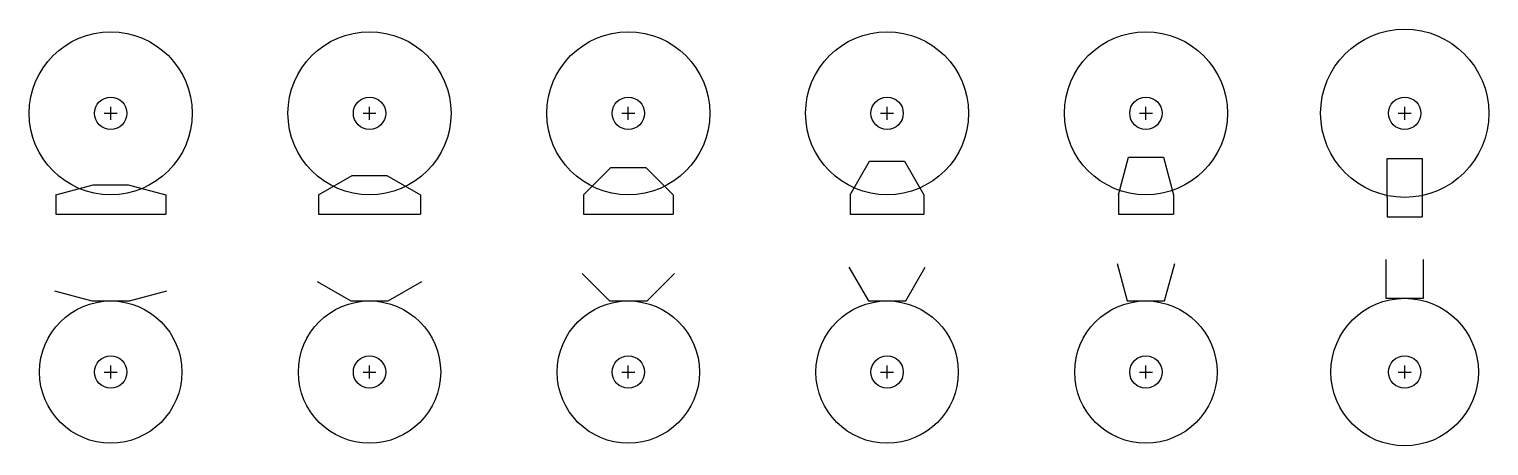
# Model space of a CAD drawing. Extents: x -63 to 1065, y -257 to 65.
import ezdxf

# ---------------------------------------------------------------- set-up
doc = ezdxf.new("R2010")
doc.units = 0

msp = doc.modelspace()

# ---------------------------------------------------------------- linework, layer by layer
at = {"layer": 'BORE', "color": 6}
for centre in [(0, 0), (200, 0), (400, 0), (600, 0), (800, 0), (1000, 0), (0, -200), (200, -200), (400, -200), (600, -200), (800, -200), (1000, -200)]:
    msp.add_circle(centre, 12.5, dxfattribs=at)
at = {"layer": 'CENTER', "color": 3}
for p, q in [((-5, 0), (5, 0)), ((0, -5), (0, 5)), ((195, 0), (205, 0)), ((200, -5), (200, 5)), ((395, 0), (405, 0)), ((400, -5), (400, 5)), ((595, 0), (605, 0)), ((600, -5), (600, 5)), ((795, 0), (805, 0)), ((800, -5), (800, 5)), ((995, 0), (1005, 0)), ((1000, -5), (1000, 5)), ((-5, -200), (5, -200)), ((0, -205), (0, -195)), ((195, -200), (205, -200)), ((200, -205), (200, -195)), ((395, -200), (405, -200)), ((400, -205), (400, -195)), ((595, -200), (605, -200)), ((600, -205), (600, -195)), ((795, -200), (805, -200)), ((800, -205), (800, -195)), ((995, -200), (1005, -200)), ((1000, -205), (1000, -195))]:
    msp.add_line(p, q, dxfattribs=at)
at = {"layer": 'DIM', "color": 1}
for p, q in [((-42.48, -63), (-42.48, -78)), ((42.48, -63), (42.48, -78)), ((160.52, -63), (160.52, -78)), ((239.48, -63), (239.48, -78)), ((365.285, -63), (365.285, -78)), ((434.715, -63), (434.715, -78)), ((571.5, -63), (571.5, -78)), ((628.5, -63), (628.5, -78)), ((778.735, -63), (778.735, -78)), ((821.265, -63), (821.265, -78)), ((986.5, -65), (986.5, -80)), ((1013.5, -65), (1013.5, -80)), ((-42.48, -78), (42.48, -78)), ((160.52, -78), (239.48, -78)), ((365.285, -78), (434.715, -78)), ((571.5, -78), (628.5, -78)), ((778.735, -78), (821.265, -78)), ((986.5, -80), (1013.5, -80))]:
    msp.add_line(p, q, dxfattribs=at)
at = {"layer": 'GROOVE', "color": 2}
for p, q in [((365.285, -63), (386.5, -41.79)), ((386.5, -41.79), (413.5, -41.79)), ((413.5, -41.79), (434.715, -63)), ((571.5, -63), (586.5, -37.02)), ((586.5, -37.02), (613.5, -37.02)), ((613.5, -37.02), (628.5, -63)), ((778.735, -63), (786.5, -34.02)), ((786.5, -34.02), (813.5, -34.02)), ((813.5, -34.02), (821.265, -63)), ((986.5, -65), (986.5, -35)), ((986.5, -35), (1013.5, -35)), ((1013.5, -35), (1013.5, -65)), ((-42.48, -63), (-13.5, -55.24)), ((-13.5, -55.24), (13.5, -55.24)), ((13.5, -55.24), (42.48, -63)), ((160.52, -63), (186.5, -48)), ((186.5, -48), (213.5, -48)), ((213.5, -48), (239.48, -63))]:
    msp.add_line(p, q, dxfattribs=at)
at = {"layer": 'GROOVE', "color": 5}
for p, q in [((364.2868, -123.7868), (385.5, -145)), ((414.5, -145), (435.7132, -123.7868)), ((570.5, -119.0192), (585.5, -145)), ((614.5, -145), (629.5, -119.0192)), ((777.7354, -116.0222), (785.5, -145)), ((814.5, -145), (822.2646, -116.0222)), ((985.5, -113), (985.5, -143)), ((1014.5, -143), (1014.5, -113)), ((159.5192, -130), (185.5, -145)), ((214.5, -145), (240.4808, -130)), ((-43.4778, -137.2354), (-14.5, -145)), ((-14.5, -145), (14.5, -145)), ((14.5, -145), (43.4778, -137.2354)), ((185.5, -145), (214.5, -145)), ((385.5, -145), (414.5, -145)), ((585.5, -145), (614.5, -145)), ((785.5, -145), (814.5, -145)), ((985.5, -143), (1014.5, -143))]:
    msp.add_line(p, q, dxfattribs=at)
at = {"layer": 'OUTLINE', "color": 7}
for centre, radius in [((0, 0), 63), ((200, 0), 63), ((400, 0), 63), ((600, 0), 63), ((800, 0), 63), ((1000, 0), 65), ((0, -200), 55), ((200, -200), 55), ((400, -200), 55), ((600, -200), 55), ((800, -200), 55), ((1000, -200), 57)]:
    msp.add_circle(centre, radius, dxfattribs=at)

doc.saveas('drawing.dxf')
